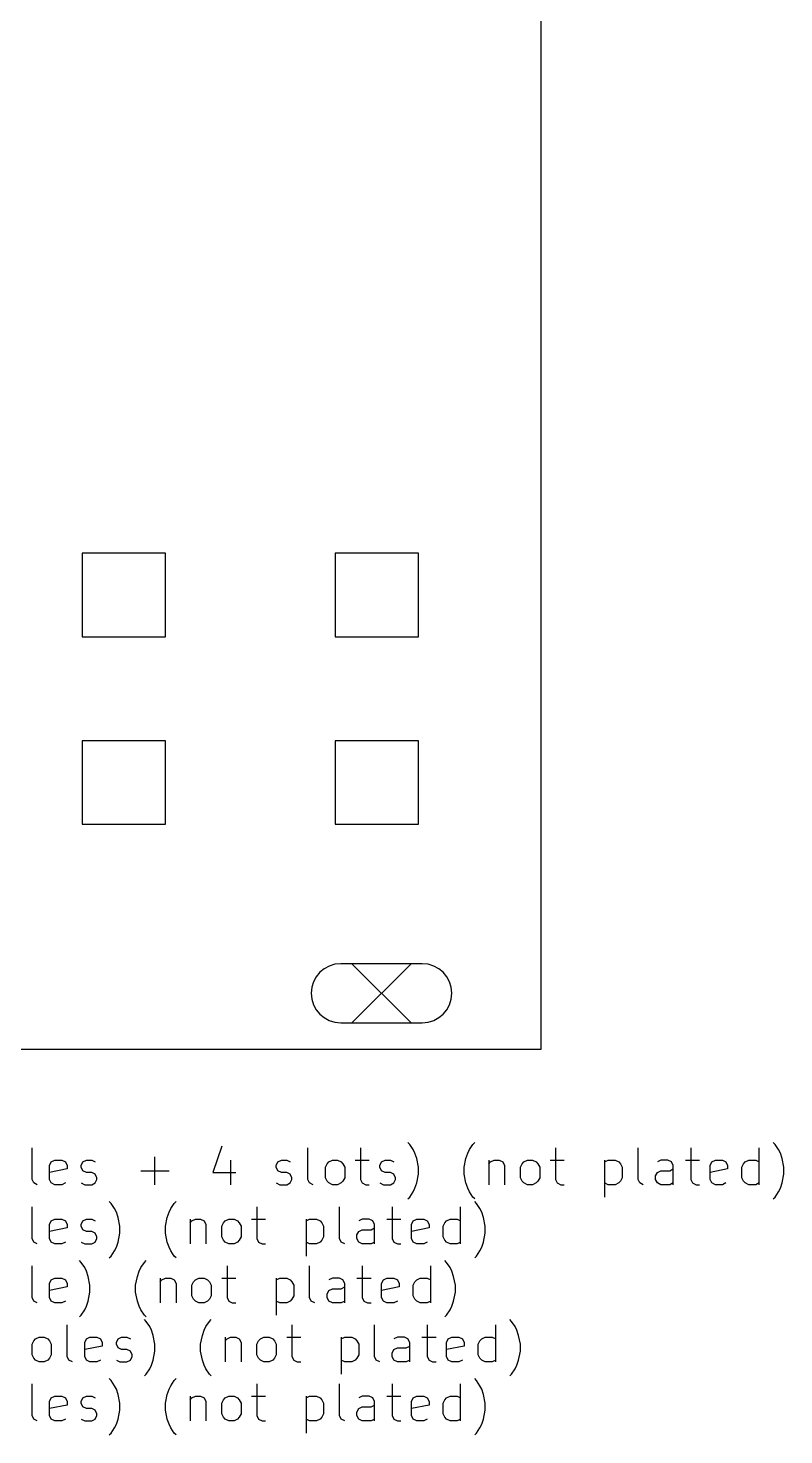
# Model space of a CAD drawing. Extents: x 1.32 to 4.72, y -6.88 to -1.
# Drawn here: x 3.106 to 4.719, y -6.883 to -3.88 of the extents above; entities that cross this region are included whole.
import ezdxf

# ---------------------------------------------------------------- set-up
doc = ezdxf.new("R2010")
doc.units = 0
doc.header["$MEASUREMENT"] = 0
doc.layers.add('BLACK', color=7, linetype='CONTINUOUS')

msp = doc.modelspace()

# ---------------------------------------------------------------- linework, layer by layer
at = {"layer": 'BLACK', "linetype": 'CONTINUOUS'}
for p, q in [((4.2, -1), (4.2, -6.06)), ((3.399, -5.0009), (3.2208, -5.0009)), ((3.2208, -5.0009), (3.2208, -5.1791)), ((3.399, -5.1791), (3.399, -5.0009)), ((3.939, -5.0009), (3.7608, -5.0009)), ((3.7608, -5.0009), (3.7608, -5.1791)), ((3.939, -5.1791), (3.939, -5.0009)), ((3.2208, -5.1791), (3.399, -5.1791)), ((3.7608, -5.1791), (3.939, -5.1791)), ((3.399, -5.4009), (3.2208, -5.4009)), ((3.2208, -5.4009), (3.2208, -5.5791)), ((3.399, -5.5791), (3.399, -5.4009)), ((3.939, -5.4009), (3.7608, -5.4009)), ((3.7608, -5.4009), (3.7608, -5.5791)), ((3.939, -5.5791), (3.939, -5.4009)), ((3.2208, -5.5791), (3.399, -5.5791)), ((3.7608, -5.5791), (3.939, -5.5791)), ((3.947, -5.877), (3.773, -5.877)), ((3.797, -5.877), (3.923, -6.003)), ((3.923, -5.877), (3.797, -6.003)), ((3.773, -6.003), (3.947, -6.003)), ((4.2, -6.06), (1.4, -6.06)), ((3.114, -6.3377), (3.114, -6.2702)), ((3.5189, -6.2665), (3.5002, -6.3227)), ((3.7027, -6.3377), (3.7027, -6.2702)), ((3.8151, -6.2702), (3.8151, -6.3377)), ((3.9201, -6.2627), (3.9164, -6.259)), ((3.9276, -6.274), (3.9201, -6.2627)), ((3.9314, -6.2815), (3.9276, -6.274)), ((4.0439, -6.2815), (4.0476, -6.274)), ((4.0476, -6.274), (4.0551, -6.2627)), ((4.0551, -6.2627), (4.0589, -6.259)), ((4.2313, -6.2702), (4.2313, -6.3377)), ((4.4076, -6.3377), (4.4076, -6.2702)), ((4.5201, -6.2702), (4.5201, -6.3377)), ((4.6663, -6.349), (4.6663, -6.2702)), ((4.7, -6.2627), (4.6963, -6.259)), ((4.7075, -6.274), (4.7, -6.2627)), ((4.7113, -6.2815), (4.7075, -6.274)), ((3.1515, -6.3077), (3.1552, -6.3002)), ((3.1552, -6.3002), (3.1627, -6.2965)), ((3.1627, -6.2965), (3.1777, -6.2965)), ((3.1777, -6.2965), (3.1852, -6.3002)), ((3.1852, -6.3002), (3.189, -6.3077)), ((3.219, -6.3077), (3.2227, -6.3002)), ((3.2227, -6.3002), (3.2302, -6.2965)), ((3.2302, -6.2965), (3.2415, -6.2965)), ((3.2415, -6.2965), (3.249, -6.3002)), ((3.3764, -6.349), (3.3764, -6.289)), ((3.5377, -6.2965), (3.5377, -6.349)), ((3.6352, -6.3077), (3.6389, -6.3002)), ((3.6389, -6.3002), (3.6464, -6.2965)), ((3.6464, -6.2965), (3.6577, -6.2965)), ((3.6577, -6.2965), (3.6652, -6.3002)), ((3.7402, -6.3115), (3.7439, -6.304)), ((3.7439, -6.304), (3.7477, -6.3002)), ((3.7477, -6.3002), (3.7552, -6.2965)), ((3.7552, -6.2965), (3.7664, -6.2965)), ((3.7664, -6.2965), (3.7739, -6.3002)), ((3.7739, -6.3002), (3.7776, -6.304)), ((3.7776, -6.304), (3.7814, -6.3115)), ((3.8039, -6.2965), (3.8339, -6.2965)), ((3.8564, -6.3077), (3.8601, -6.3002)), ((3.8601, -6.3002), (3.8676, -6.2965)), ((3.8676, -6.2965), (3.8789, -6.2965)), ((3.8789, -6.2965), (3.8864, -6.3002)), ((3.9351, -6.2927), (3.9314, -6.2815)), ((3.9389, -6.3115), (3.9351, -6.2927)), ((4.0364, -6.3115), (4.0401, -6.2927)), ((4.0401, -6.2927), (4.0439, -6.2815)), ((4.0889, -6.2965), (4.0889, -6.349)), ((4.0889, -6.304), (4.0926, -6.3002)), ((4.0926, -6.3002), (4.1001, -6.2965)), ((4.1001, -6.2965), (4.1114, -6.2965)), ((4.1114, -6.2965), (4.1189, -6.3002)), ((4.1189, -6.3002), (4.1226, -6.3077)), ((4.1564, -6.3115), (4.1601, -6.304)), ((4.1601, -6.304), (4.1639, -6.3002)), ((4.1639, -6.3002), (4.1714, -6.2965)), ((4.1714, -6.2965), (4.1826, -6.2965)), ((4.1826, -6.2965), (4.1901, -6.3002)), ((4.1901, -6.3002), (4.1938, -6.304)), ((4.1938, -6.304), (4.1976, -6.3115)), ((4.2201, -6.2965), (4.2501, -6.2965)), ((4.3363, -6.2965), (4.3363, -6.3752)), ((4.3363, -6.3002), (4.3438, -6.2965)), ((4.3438, -6.2965), (4.3588, -6.2965)), ((4.3588, -6.2965), (4.3663, -6.3002)), ((4.3663, -6.3002), (4.3701, -6.304)), ((4.3701, -6.304), (4.3738, -6.3115)), ((4.4563, -6.2965), (4.4488, -6.3002)), ((4.4713, -6.2965), (4.4563, -6.2965)), ((4.4788, -6.3002), (4.4713, -6.2965)), ((4.4826, -6.3077), (4.4788, -6.3002)), ((4.5088, -6.2965), (4.5388, -6.2965)), ((4.5613, -6.3077), (4.5651, -6.3002)), ((4.5651, -6.3002), (4.5726, -6.2965)), ((4.5726, -6.2965), (4.5875, -6.2965)), ((4.5875, -6.2965), (4.595, -6.3002)), ((4.595, -6.3002), (4.5988, -6.3077)), ((4.6288, -6.3115), (4.6325, -6.304)), ((4.6325, -6.304), (4.6363, -6.3002)), ((4.6363, -6.3002), (4.6438, -6.2965)), ((4.6438, -6.2965), (4.6588, -6.2965)), ((4.6588, -6.2965), (4.6663, -6.3002)), ((4.715, -6.2927), (4.7113, -6.2815)), ((4.7188, -6.3115), (4.715, -6.2927)), ((3.1515, -6.3377), (3.1515, -6.3077)), ((3.189, -6.3152), (3.1515, -6.3227)), ((3.189, -6.3077), (3.189, -6.3152)), ((3.219, -6.3115), (3.219, -6.3077)), ((3.2227, -6.319), (3.219, -6.3115)), ((3.2302, -6.3227), (3.2227, -6.319)), ((3.2415, -6.3227), (3.2302, -6.3227)), ((3.249, -6.3265), (3.2415, -6.3227)), ((3.2527, -6.334), (3.249, -6.3265)), ((3.2527, -6.3377), (3.2527, -6.334)), ((3.3465, -6.319), (3.4064, -6.319)), ((3.5002, -6.3227), (3.5489, -6.3227)), ((3.6352, -6.3115), (3.6352, -6.3077)), ((3.6389, -6.319), (3.6352, -6.3115)), ((3.6464, -6.3227), (3.6389, -6.319)), ((3.6577, -6.3227), (3.6464, -6.3227)), ((3.6652, -6.3265), (3.6577, -6.3227)), ((3.6689, -6.334), (3.6652, -6.3265)), ((3.6689, -6.3377), (3.6689, -6.334)), ((3.7402, -6.334), (3.7402, -6.3115)), ((3.7439, -6.3415), (3.7402, -6.334)), ((3.7814, -6.334), (3.7776, -6.3415)), ((3.7814, -6.3115), (3.7814, -6.334)), ((3.8564, -6.3115), (3.8564, -6.3077)), ((3.8601, -6.319), (3.8564, -6.3115)), ((3.8676, -6.3227), (3.8601, -6.319)), ((3.8789, -6.3227), (3.8676, -6.3227)), ((3.8864, -6.3265), (3.8789, -6.3227)), ((3.8901, -6.334), (3.8864, -6.3265)), ((3.8901, -6.3377), (3.8901, -6.334)), ((3.9351, -6.3452), (3.9389, -6.3265)), ((3.9389, -6.3265), (3.9389, -6.3115)), ((4.0364, -6.3265), (4.0364, -6.3115)), ((4.0401, -6.3452), (4.0364, -6.3265)), ((4.1226, -6.3077), (4.1226, -6.349)), ((4.1564, -6.334), (4.1564, -6.3115)), ((4.1601, -6.3415), (4.1564, -6.334)), ((4.1976, -6.334), (4.1938, -6.3415)), ((4.1976, -6.3115), (4.1976, -6.334)), ((4.3738, -6.334), (4.3701, -6.3415)), ((4.3738, -6.3115), (4.3738, -6.334)), ((4.4451, -6.3302), (4.4488, -6.3227)), ((4.4451, -6.3377), (4.4451, -6.3302)), ((4.4488, -6.3227), (4.4563, -6.319)), ((4.4563, -6.319), (4.4751, -6.319)), ((4.4751, -6.319), (4.4826, -6.3152)), ((4.4826, -6.349), (4.4826, -6.3077)), ((4.5613, -6.3377), (4.5613, -6.3077)), ((4.5988, -6.3152), (4.5613, -6.3227)), ((4.5988, -6.3077), (4.5988, -6.3152)), ((4.6288, -6.334), (4.6288, -6.3115)), ((4.6325, -6.3415), (4.6288, -6.334)), ((4.715, -6.3452), (4.7188, -6.3265)), ((4.7188, -6.3265), (4.7188, -6.3115)), ((3.1177, -6.3452), (3.114, -6.3377)), ((3.1252, -6.349), (3.1177, -6.3452)), ((3.1552, -6.3452), (3.1515, -6.3377)), ((3.1627, -6.349), (3.1552, -6.3452)), ((3.1777, -6.349), (3.1627, -6.349)), ((3.1852, -6.3452), (3.1777, -6.349)), ((3.219, -6.3452), (3.2265, -6.349)), ((3.2265, -6.349), (3.2415, -6.349)), ((3.2415, -6.349), (3.249, -6.3452)), ((3.249, -6.3452), (3.2527, -6.3377)), ((3.6352, -6.3452), (3.6427, -6.349)), ((3.6427, -6.349), (3.6577, -6.349)), ((3.6577, -6.349), (3.6652, -6.3452)), ((3.6652, -6.3452), (3.6689, -6.3377)), ((3.7064, -6.3452), (3.7027, -6.3377)), ((3.7139, -6.349), (3.7064, -6.3452)), ((3.7477, -6.3452), (3.7439, -6.3415)), ((3.7552, -6.349), (3.7477, -6.3452)), ((3.7664, -6.349), (3.7552, -6.349)), ((3.7739, -6.3452), (3.7664, -6.349)), ((3.7776, -6.3415), (3.7739, -6.3452)), ((3.8151, -6.3377), (3.8189, -6.3452)), ((3.8189, -6.3452), (3.8264, -6.349)), ((3.8264, -6.349), (3.8339, -6.349)), ((3.8564, -6.3452), (3.8639, -6.349)), ((3.8639, -6.349), (3.8789, -6.349)), ((3.8789, -6.349), (3.8864, -6.3452)), ((3.8864, -6.3452), (3.8901, -6.3377)), ((3.9201, -6.3752), (3.9276, -6.364)), ((3.9276, -6.364), (3.9314, -6.3565)), ((3.9314, -6.3565), (3.9351, -6.3452)), ((4.0439, -6.3565), (4.0401, -6.3452)), ((4.0476, -6.364), (4.0439, -6.3565)), ((4.0551, -6.3752), (4.0476, -6.364)), ((4.1639, -6.3452), (4.1601, -6.3415)), ((4.1714, -6.349), (4.1639, -6.3452)), ((4.1826, -6.349), (4.1714, -6.349)), ((4.1901, -6.3452), (4.1826, -6.349)), ((4.1938, -6.3415), (4.1901, -6.3452)), ((4.2313, -6.3377), (4.2351, -6.3452)), ((4.2351, -6.3452), (4.2426, -6.349)), ((4.2426, -6.349), (4.2501, -6.349)), ((4.3438, -6.349), (4.3363, -6.3452)), ((4.3588, -6.349), (4.3438, -6.349)), ((4.3663, -6.3452), (4.3588, -6.349)), ((4.3701, -6.3415), (4.3663, -6.3452)), ((4.4113, -6.3452), (4.4076, -6.3377)), ((4.4188, -6.349), (4.4113, -6.3452)), ((4.4488, -6.3452), (4.4451, -6.3377)), ((4.4563, -6.349), (4.4488, -6.3452)), ((4.4751, -6.349), (4.4563, -6.349)), ((4.4826, -6.3452), (4.4751, -6.349)), ((4.5201, -6.3377), (4.5238, -6.3452)), ((4.5238, -6.3452), (4.5313, -6.349)), ((4.5313, -6.349), (4.5388, -6.349)), ((4.5651, -6.3452), (4.5613, -6.3377)), ((4.5726, -6.349), (4.5651, -6.3452)), ((4.5875, -6.349), (4.5726, -6.349)), ((4.595, -6.3452), (4.5875, -6.349)), ((4.6363, -6.3452), (4.6325, -6.3415)), ((4.6438, -6.349), (4.6363, -6.3452)), ((4.6588, -6.349), (4.6438, -6.349)), ((4.6663, -6.3452), (4.6588, -6.349)), ((4.7, -6.3752), (4.7075, -6.364)), ((4.7075, -6.364), (4.7113, -6.3565)), ((4.7113, -6.3565), (4.715, -6.3452)), ((3.114, -6.4637), (3.114, -6.3962)), ((3.2827, -6.3887), (3.279, -6.385)), ((3.2902, -6.4), (3.2827, -6.3887)), ((3.4102, -6.4), (3.4177, -6.3887)), ((3.4177, -6.3887), (3.4214, -6.385)), ((3.5939, -6.3962), (3.5939, -6.4637)), ((3.7702, -6.4637), (3.7702, -6.3962)), ((3.8826, -6.3962), (3.8826, -6.4637)), ((3.9164, -6.379), (3.9201, -6.3752)), ((4.0289, -6.475), (4.0289, -6.3962)), ((4.0589, -6.379), (4.0551, -6.3752)), ((4.0626, -6.3887), (4.0589, -6.385)), ((4.0701, -6.4), (4.0626, -6.3887)), ((4.6963, -6.379), (4.7, -6.3752)), ((3.1515, -6.4337), (3.1552, -6.4262)), ((3.1552, -6.4262), (3.1627, -6.4225)), ((3.1627, -6.4225), (3.1777, -6.4225)), ((3.1777, -6.4225), (3.1852, -6.4262)), ((3.1852, -6.4262), (3.189, -6.4337)), ((3.219, -6.4337), (3.2227, -6.4262)), ((3.2227, -6.4262), (3.2302, -6.4225)), ((3.2302, -6.4225), (3.2415, -6.4225)), ((3.2415, -6.4225), (3.249, -6.4262)), ((3.294, -6.4075), (3.2902, -6.4)), ((3.2977, -6.4187), (3.294, -6.4075)), ((3.3015, -6.4375), (3.2977, -6.4187)), ((3.3989, -6.4375), (3.4027, -6.4187)), ((3.4027, -6.4187), (3.4064, -6.4075)), ((3.4064, -6.4075), (3.4102, -6.4)), ((3.4514, -6.4225), (3.4514, -6.475)), ((3.4514, -6.43), (3.4552, -6.4262)), ((3.4552, -6.4262), (3.4627, -6.4225)), ((3.4627, -6.4225), (3.4739, -6.4225)), ((3.4739, -6.4225), (3.4814, -6.4262)), ((3.4814, -6.4262), (3.4852, -6.4337)), ((3.5227, -6.43), (3.5264, -6.4262)), ((3.5264, -6.4262), (3.5339, -6.4225)), ((3.5339, -6.4225), (3.5452, -6.4225)), ((3.5452, -6.4225), (3.5527, -6.4262)), ((3.5527, -6.4262), (3.5564, -6.43)), ((3.5827, -6.4225), (3.6127, -6.4225)), ((3.6989, -6.4225), (3.6989, -6.5012)), ((3.6989, -6.4262), (3.7064, -6.4225)), ((3.7064, -6.4225), (3.7214, -6.4225)), ((3.7214, -6.4225), (3.7289, -6.4262)), ((3.7289, -6.4262), (3.7327, -6.43)), ((3.8189, -6.4225), (3.8114, -6.4262)), ((3.8339, -6.4225), (3.8189, -6.4225)), ((3.8414, -6.4262), (3.8339, -6.4225)), ((3.8451, -6.4337), (3.8414, -6.4262)), ((3.8714, -6.4225), (3.9014, -6.4225)), ((3.9239, -6.4337), (3.9276, -6.4262)), ((3.9276, -6.4262), (3.9351, -6.4225)), ((3.9351, -6.4225), (3.9501, -6.4225)), ((3.9501, -6.4225), (3.9576, -6.4262)), ((3.9576, -6.4262), (3.9614, -6.4337)), ((3.9951, -6.43), (3.9989, -6.4262)), ((3.9989, -6.4262), (4.0064, -6.4225)), ((4.0064, -6.4225), (4.0214, -6.4225)), ((4.0214, -6.4225), (4.0289, -6.4262)), ((4.0739, -6.4075), (4.0701, -6.4)), ((4.0776, -6.4187), (4.0739, -6.4075)), ((4.0814, -6.4375), (4.0776, -6.4187)), ((3.1515, -6.4637), (3.1515, -6.4337)), ((3.189, -6.4412), (3.1515, -6.4487)), ((3.189, -6.4337), (3.189, -6.4412)), ((3.219, -6.4375), (3.219, -6.4337)), ((3.2227, -6.445), (3.219, -6.4375)), ((3.2302, -6.4487), (3.2227, -6.445)), ((3.2415, -6.4487), (3.2302, -6.4487)), ((3.249, -6.4525), (3.2415, -6.4487)), ((3.2527, -6.46), (3.249, -6.4525)), ((3.2977, -6.4712), (3.3015, -6.4525)), ((3.3015, -6.4525), (3.3015, -6.4375)), ((3.3989, -6.4525), (3.3989, -6.4375)), ((3.4027, -6.4712), (3.3989, -6.4525)), ((3.4852, -6.4337), (3.4852, -6.475)), ((3.5189, -6.4375), (3.5227, -6.43)), ((3.5189, -6.46), (3.5189, -6.4375)), ((3.5564, -6.43), (3.5602, -6.4375)), ((3.5602, -6.4375), (3.5602, -6.46)), ((3.7327, -6.43), (3.7364, -6.4375)), ((3.7364, -6.4375), (3.7364, -6.46)), ((3.8076, -6.4562), (3.8114, -6.4487)), ((3.8076, -6.4637), (3.8076, -6.4562)), ((3.8114, -6.4487), (3.8189, -6.445)), ((3.8189, -6.445), (3.8376, -6.445)), ((3.8376, -6.445), (3.8451, -6.4412)), ((3.8451, -6.475), (3.8451, -6.4337)), ((3.9239, -6.4637), (3.9239, -6.4337)), ((3.9614, -6.4412), (3.9239, -6.4487)), ((3.9614, -6.4337), (3.9614, -6.4412)), ((3.9914, -6.4375), (3.9951, -6.43)), ((3.9914, -6.46), (3.9914, -6.4375)), ((4.0776, -6.4712), (4.0814, -6.4525)), ((4.0814, -6.4525), (4.0814, -6.4375)), ((3.1177, -6.4712), (3.114, -6.4637)), ((3.1252, -6.475), (3.1177, -6.4712)), ((3.1552, -6.4712), (3.1515, -6.4637)), ((3.1627, -6.475), (3.1552, -6.4712)), ((3.1777, -6.475), (3.1627, -6.475)), ((3.1852, -6.4712), (3.1777, -6.475)), ((3.219, -6.4712), (3.2265, -6.475)), ((3.2265, -6.475), (3.2415, -6.475)), ((3.2415, -6.475), (3.249, -6.4712)), ((3.249, -6.4712), (3.2527, -6.4637)), ((3.2527, -6.4637), (3.2527, -6.46)), ((3.2902, -6.49), (3.294, -6.4825)), ((3.294, -6.4825), (3.2977, -6.4712)), ((3.4064, -6.4825), (3.4027, -6.4712)), ((3.4102, -6.49), (3.4064, -6.4825)), ((3.5227, -6.4675), (3.5189, -6.46)), ((3.5264, -6.4712), (3.5227, -6.4675)), ((3.5339, -6.475), (3.5264, -6.4712)), ((3.5452, -6.475), (3.5339, -6.475)), ((3.5527, -6.4712), (3.5452, -6.475)), ((3.5564, -6.4675), (3.5527, -6.4712)), ((3.5602, -6.46), (3.5564, -6.4675)), ((3.5939, -6.4637), (3.5977, -6.4712)), ((3.5977, -6.4712), (3.6052, -6.475)), ((3.6052, -6.475), (3.6127, -6.475)), ((3.7064, -6.475), (3.6989, -6.4712)), ((3.7214, -6.475), (3.7064, -6.475)), ((3.7289, -6.4712), (3.7214, -6.475)), ((3.7327, -6.4675), (3.7289, -6.4712)), ((3.7364, -6.46), (3.7327, -6.4675)), ((3.7739, -6.4712), (3.7702, -6.4637)), ((3.7814, -6.475), (3.7739, -6.4712)), ((3.8114, -6.4712), (3.8076, -6.4637)), ((3.8189, -6.475), (3.8114, -6.4712)), ((3.8376, -6.475), (3.8189, -6.475)), ((3.8451, -6.4712), (3.8376, -6.475)), ((3.8826, -6.4637), (3.8864, -6.4712)), ((3.8864, -6.4712), (3.8939, -6.475)), ((3.8939, -6.475), (3.9014, -6.475)), ((3.9276, -6.4712), (3.9239, -6.4637)), ((3.9351, -6.475), (3.9276, -6.4712)), ((3.9501, -6.475), (3.9351, -6.475)), ((3.9576, -6.4712), (3.9501, -6.475)), ((3.9951, -6.4675), (3.9914, -6.46)), ((3.9989, -6.4712), (3.9951, -6.4675)), ((4.0064, -6.475), (3.9989, -6.4712)), ((4.0214, -6.475), (4.0064, -6.475)), ((4.0289, -6.4712), (4.0214, -6.475)), ((4.0701, -6.49), (4.0739, -6.4825)), ((4.0739, -6.4825), (4.0776, -6.4712)), ((3.219, -6.5147), (3.2152, -6.5109)), ((3.2265, -6.5259), (3.219, -6.5147)), ((3.279, -6.505), (3.2827, -6.5012)), ((3.2827, -6.5012), (3.2902, -6.49)), ((3.3465, -6.5259), (3.354, -6.5147)), ((3.354, -6.5147), (3.3577, -6.5109)), ((3.4177, -6.5012), (3.4102, -6.49)), ((3.4214, -6.505), (3.4177, -6.5012)), ((3.9989, -6.5147), (3.9951, -6.5109)), ((4.0064, -6.5259), (3.9989, -6.5147)), ((4.0589, -6.505), (4.0626, -6.5012)), ((4.0626, -6.5012), (4.0701, -6.49)), ((3.114, -6.5897), (3.114, -6.5222)), ((3.2302, -6.5334), (3.2265, -6.5259)), ((3.234, -6.5447), (3.2302, -6.5334)), ((3.2377, -6.5634), (3.234, -6.5447)), ((3.3352, -6.5634), (3.339, -6.5447)), ((3.339, -6.5447), (3.3427, -6.5334)), ((3.3427, -6.5334), (3.3465, -6.5259)), ((3.5302, -6.5222), (3.5302, -6.5897)), ((3.7064, -6.5897), (3.7064, -6.5222)), ((3.8189, -6.5222), (3.8189, -6.5897)), ((3.9651, -6.6009), (3.9651, -6.5222)), ((4.0101, -6.5334), (4.0064, -6.5259)), ((4.0139, -6.5447), (4.0101, -6.5334)), ((4.0176, -6.5634), (4.0139, -6.5447)), ((3.1515, -6.5597), (3.1552, -6.5522)), ((3.1515, -6.5897), (3.1515, -6.5597)), ((3.189, -6.5672), (3.1515, -6.5747)), ((3.1552, -6.5522), (3.1627, -6.5484)), ((3.1627, -6.5484), (3.1777, -6.5484)), ((3.1777, -6.5484), (3.1852, -6.5522)), ((3.1852, -6.5522), (3.189, -6.5597)), ((3.189, -6.5597), (3.189, -6.5672)), ((3.2377, -6.5784), (3.2377, -6.5634)), ((3.3352, -6.5784), (3.3352, -6.5634)), ((3.3877, -6.5484), (3.3877, -6.6009)), ((3.3877, -6.5559), (3.3914, -6.5522)), ((3.3914, -6.5522), (3.3989, -6.5484)), ((3.3989, -6.5484), (3.4102, -6.5484)), ((3.4102, -6.5484), (3.4177, -6.5522)), ((3.4177, -6.5522), (3.4214, -6.5597)), ((3.4214, -6.5597), (3.4214, -6.6009)), ((3.4552, -6.5634), (3.4589, -6.5559)), ((3.4552, -6.5859), (3.4552, -6.5634)), ((3.4589, -6.5559), (3.4627, -6.5522)), ((3.4627, -6.5522), (3.4702, -6.5484)), ((3.4702, -6.5484), (3.4814, -6.5484)), ((3.4814, -6.5484), (3.4889, -6.5522)), ((3.4889, -6.5522), (3.4927, -6.5559)), ((3.4927, -6.5559), (3.4964, -6.5634)), ((3.4964, -6.5634), (3.4964, -6.5859)), ((3.5189, -6.5484), (3.5489, -6.5484)), ((3.6352, -6.5484), (3.6352, -6.6272)), ((3.6352, -6.5522), (3.6427, -6.5484)), ((3.6427, -6.5484), (3.6577, -6.5484)), ((3.6577, -6.5484), (3.6652, -6.5522)), ((3.6652, -6.5522), (3.6689, -6.5559)), ((3.6689, -6.5559), (3.6727, -6.5634)), ((3.6727, -6.5634), (3.6727, -6.5859)), ((3.7439, -6.5822), (3.7477, -6.5747)), ((3.7552, -6.5484), (3.7477, -6.5522)), ((3.7477, -6.5747), (3.7552, -6.5709)), ((3.7702, -6.5484), (3.7552, -6.5484)), ((3.7552, -6.5709), (3.7739, -6.5709)), ((3.7776, -6.5522), (3.7702, -6.5484)), ((3.7739, -6.5709), (3.7814, -6.5672)), ((3.7814, -6.5597), (3.7776, -6.5522)), ((3.7814, -6.6009), (3.7814, -6.5597)), ((3.8076, -6.5484), (3.8376, -6.5484)), ((3.8601, -6.5597), (3.8639, -6.5522)), ((3.8601, -6.5897), (3.8601, -6.5597)), ((3.8976, -6.5672), (3.8601, -6.5747)), ((3.8639, -6.5522), (3.8714, -6.5484)), ((3.8714, -6.5484), (3.8864, -6.5484)), ((3.8864, -6.5484), (3.8939, -6.5522)), ((3.8939, -6.5522), (3.8976, -6.5597)), ((3.8976, -6.5597), (3.8976, -6.5672)), ((3.9276, -6.5634), (3.9314, -6.5559)), ((3.9276, -6.5859), (3.9276, -6.5634)), ((3.9314, -6.5559), (3.9351, -6.5522)), ((3.9351, -6.5522), (3.9426, -6.5484)), ((3.9426, -6.5484), (3.9576, -6.5484)), ((3.9576, -6.5484), (3.9651, -6.5522)), ((4.0176, -6.5784), (4.0176, -6.5634)), ((3.1177, -6.5972), (3.114, -6.5897)), ((3.1252, -6.6009), (3.1177, -6.5972)), ((3.1552, -6.5972), (3.1515, -6.5897)), ((3.1627, -6.6009), (3.1552, -6.5972)), ((3.1777, -6.6009), (3.1627, -6.6009)), ((3.1852, -6.5972), (3.1777, -6.6009)), ((3.2302, -6.6084), (3.234, -6.5972)), ((3.234, -6.5972), (3.2377, -6.5784)), ((3.339, -6.5972), (3.3352, -6.5784)), ((3.3427, -6.6084), (3.339, -6.5972)), ((3.4589, -6.5934), (3.4552, -6.5859)), ((3.4627, -6.5972), (3.4589, -6.5934)), ((3.4702, -6.6009), (3.4627, -6.5972)), ((3.4814, -6.6009), (3.4702, -6.6009)), ((3.4889, -6.5972), (3.4814, -6.6009)), ((3.4927, -6.5934), (3.4889, -6.5972)), ((3.4964, -6.5859), (3.4927, -6.5934)), ((3.5302, -6.5897), (3.5339, -6.5972)), ((3.5339, -6.5972), (3.5414, -6.6009)), ((3.5414, -6.6009), (3.5489, -6.6009)), ((3.6427, -6.6009), (3.6352, -6.5972)), ((3.6577, -6.6009), (3.6427, -6.6009)), ((3.6652, -6.5972), (3.6577, -6.6009)), ((3.6689, -6.5934), (3.6652, -6.5972)), ((3.6727, -6.5859), (3.6689, -6.5934)), ((3.7102, -6.5972), (3.7064, -6.5897)), ((3.7177, -6.6009), (3.7102, -6.5972)), ((3.7439, -6.5897), (3.7439, -6.5822)), ((3.7477, -6.5972), (3.7439, -6.5897)), ((3.7552, -6.6009), (3.7477, -6.5972)), ((3.7739, -6.6009), (3.7552, -6.6009)), ((3.7814, -6.5972), (3.7739, -6.6009)), ((3.8189, -6.5897), (3.8226, -6.5972)), ((3.8226, -6.5972), (3.8301, -6.6009)), ((3.8301, -6.6009), (3.8376, -6.6009)), ((3.8639, -6.5972), (3.8601, -6.5897)), ((3.8714, -6.6009), (3.8639, -6.5972)), ((3.8864, -6.6009), (3.8714, -6.6009)), ((3.8939, -6.5972), (3.8864, -6.6009)), ((3.9314, -6.5934), (3.9276, -6.5859)), ((3.9351, -6.5972), (3.9314, -6.5934)), ((3.9426, -6.6009), (3.9351, -6.5972)), ((3.9576, -6.6009), (3.9426, -6.6009)), ((3.9651, -6.5972), (3.9576, -6.6009)), ((4.0101, -6.6084), (4.0139, -6.5972)), ((4.0139, -6.5972), (4.0176, -6.5784)), ((3.2152, -6.6309), (3.219, -6.6272)), ((3.219, -6.6272), (3.2265, -6.6159)), ((3.2265, -6.6159), (3.2302, -6.6084)), ((3.3465, -6.6159), (3.3427, -6.6084)), ((3.354, -6.6272), (3.3465, -6.6159)), ((3.3577, -6.6309), (3.354, -6.6272)), ((3.3577, -6.6407), (3.354, -6.6369)), ((3.4927, -6.6407), (3.4964, -6.6369)), ((3.9951, -6.6309), (3.9989, -6.6272)), ((3.9989, -6.6272), (4.0064, -6.6159)), ((4.0064, -6.6159), (4.0101, -6.6084)), ((4.1376, -6.6407), (4.1339, -6.6369)), ((3.189, -6.7157), (3.189, -6.6482)), ((3.3652, -6.6519), (3.3577, -6.6407)), ((3.369, -6.6594), (3.3652, -6.6519)), ((3.3727, -6.6707), (3.369, -6.6594)), ((3.4777, -6.6707), (3.4814, -6.6594)), ((3.4814, -6.6594), (3.4852, -6.6519)), ((3.4852, -6.6519), (3.4927, -6.6407)), ((3.6689, -6.6482), (3.6689, -6.7157)), ((3.8451, -6.7157), (3.8451, -6.6482)), ((3.9576, -6.6482), (3.9576, -6.7157)), ((4.1039, -6.7269), (4.1039, -6.6482)), ((4.1451, -6.6519), (4.1376, -6.6407)), ((4.1489, -6.6594), (4.1451, -6.6519)), ((4.1526, -6.6707), (4.1489, -6.6594)), ((3.114, -6.6894), (3.1177, -6.6819)), ((3.114, -6.7119), (3.114, -6.6894)), ((3.1177, -6.6819), (3.1215, -6.6782)), ((3.1215, -6.6782), (3.129, -6.6744)), ((3.129, -6.6744), (3.1402, -6.6744)), ((3.1402, -6.6744), (3.1477, -6.6782)), ((3.1477, -6.6782), (3.1515, -6.6819)), ((3.1515, -6.6819), (3.1552, -6.6894)), ((3.1552, -6.6894), (3.1552, -6.7119)), ((3.2265, -6.6857), (3.2302, -6.6782)), ((3.2265, -6.7157), (3.2265, -6.6857)), ((3.264, -6.6932), (3.2265, -6.7007)), ((3.2302, -6.6782), (3.2377, -6.6744)), ((3.2377, -6.6744), (3.2527, -6.6744)), ((3.2527, -6.6744), (3.2602, -6.6782)), ((3.2602, -6.6782), (3.264, -6.6857)), ((3.264, -6.6857), (3.264, -6.6932)), ((3.294, -6.6857), (3.2977, -6.6782)), ((3.294, -6.6894), (3.294, -6.6857)), ((3.2977, -6.6969), (3.294, -6.6894)), ((3.2977, -6.6782), (3.3052, -6.6744)), ((3.3052, -6.7007), (3.2977, -6.6969)), ((3.3052, -6.6744), (3.3165, -6.6744)), ((3.3165, -6.6744), (3.324, -6.6782)), ((3.3764, -6.6894), (3.3727, -6.6707)), ((3.3764, -6.7044), (3.3764, -6.6894)), ((3.4739, -6.6894), (3.4777, -6.6707)), ((3.4739, -6.7044), (3.4739, -6.6894)), ((3.5264, -6.6744), (3.5264, -6.7269)), ((3.5264, -6.6819), (3.5302, -6.6782)), ((3.5302, -6.6782), (3.5377, -6.6744)), ((3.5377, -6.6744), (3.5489, -6.6744)), ((3.5489, -6.6744), (3.5564, -6.6782)), ((3.5564, -6.6782), (3.5602, -6.6857)), ((3.5602, -6.6857), (3.5602, -6.7269)), ((3.5939, -6.6894), (3.5977, -6.6819)), ((3.5939, -6.7119), (3.5939, -6.6894)), ((3.5977, -6.6819), (3.6014, -6.6782)), ((3.6014, -6.6782), (3.6089, -6.6744)), ((3.6089, -6.6744), (3.6202, -6.6744)), ((3.6202, -6.6744), (3.6277, -6.6782)), ((3.6277, -6.6782), (3.6314, -6.6819)), ((3.6314, -6.6819), (3.6352, -6.6894)), ((3.6352, -6.6894), (3.6352, -6.7119)), ((3.6577, -6.6744), (3.6877, -6.6744)), ((3.7739, -6.6744), (3.7739, -6.7532)), ((3.7739, -6.6782), (3.7814, -6.6744)), ((3.7814, -6.6744), (3.7964, -6.6744)), ((3.7964, -6.6744), (3.8039, -6.6782)), ((3.8039, -6.6782), (3.8076, -6.6819)), ((3.8076, -6.6819), (3.8114, -6.6894)), ((3.8114, -6.6894), (3.8114, -6.7119)), ((3.8939, -6.6744), (3.8864, -6.6782)), ((3.8864, -6.7007), (3.8939, -6.6969)), ((3.9089, -6.6744), (3.8939, -6.6744)), ((3.8939, -6.6969), (3.9126, -6.6969)), ((3.9164, -6.6782), (3.9089, -6.6744)), ((3.9126, -6.6969), (3.9201, -6.6932)), ((3.9201, -6.6857), (3.9164, -6.6782)), ((3.9201, -6.7269), (3.9201, -6.6857)), ((3.9464, -6.6744), (3.9764, -6.6744)), ((3.9989, -6.6857), (4.0026, -6.6782)), ((3.9989, -6.7157), (3.9989, -6.6857)), ((4.0364, -6.6932), (3.9989, -6.7007)), ((4.0026, -6.6782), (4.0101, -6.6744)), ((4.0101, -6.6744), (4.0251, -6.6744)), ((4.0251, -6.6744), (4.0326, -6.6782)), ((4.0326, -6.6782), (4.0364, -6.6857)), ((4.0364, -6.6857), (4.0364, -6.6932)), ((4.0664, -6.6894), (4.0701, -6.6819)), ((4.0664, -6.7119), (4.0664, -6.6894)), ((4.0701, -6.6819), (4.0739, -6.6782)), ((4.0739, -6.6782), (4.0814, -6.6744)), ((4.0814, -6.6744), (4.0964, -6.6744)), ((4.0964, -6.6744), (4.1039, -6.6782)), ((4.1564, -6.6894), (4.1526, -6.6707)), ((4.1564, -6.7044), (4.1564, -6.6894)), ((3.1177, -6.7194), (3.114, -6.7119)), ((3.1215, -6.7232), (3.1177, -6.7194)), ((3.129, -6.7269), (3.1215, -6.7232)), ((3.1402, -6.7269), (3.129, -6.7269)), ((3.1477, -6.7232), (3.1402, -6.7269)), ((3.1515, -6.7194), (3.1477, -6.7232)), ((3.1552, -6.7119), (3.1515, -6.7194)), ((3.1927, -6.7232), (3.189, -6.7157)), ((3.2002, -6.7269), (3.1927, -6.7232)), ((3.2302, -6.7232), (3.2265, -6.7157)), ((3.2377, -6.7269), (3.2302, -6.7232)), ((3.2527, -6.7269), (3.2377, -6.7269)), ((3.2602, -6.7232), (3.2527, -6.7269)), ((3.294, -6.7232), (3.3015, -6.7269)), ((3.3015, -6.7269), (3.3165, -6.7269)), ((3.3165, -6.7007), (3.3052, -6.7007)), ((3.324, -6.7044), (3.3165, -6.7007)), ((3.3165, -6.7269), (3.324, -6.7232)), ((3.3277, -6.7119), (3.324, -6.7044)), ((3.324, -6.7232), (3.3277, -6.7157)), ((3.3277, -6.7157), (3.3277, -6.7119)), ((3.369, -6.7344), (3.3727, -6.7232)), ((3.3727, -6.7232), (3.3764, -6.7044)), ((3.4777, -6.7232), (3.4739, -6.7044)), ((3.4814, -6.7344), (3.4777, -6.7232)), ((3.5977, -6.7194), (3.5939, -6.7119)), ((3.6014, -6.7232), (3.5977, -6.7194)), ((3.6089, -6.7269), (3.6014, -6.7232)), ((3.6202, -6.7269), (3.6089, -6.7269)), ((3.6277, -6.7232), (3.6202, -6.7269)), ((3.6314, -6.7194), (3.6277, -6.7232)), ((3.6352, -6.7119), (3.6314, -6.7194)), ((3.6689, -6.7157), (3.6727, -6.7232)), ((3.6727, -6.7232), (3.6802, -6.7269)), ((3.6802, -6.7269), (3.6877, -6.7269)), ((3.7814, -6.7269), (3.7739, -6.7232)), ((3.7964, -6.7269), (3.7814, -6.7269)), ((3.8039, -6.7232), (3.7964, -6.7269)), ((3.8076, -6.7194), (3.8039, -6.7232)), ((3.8114, -6.7119), (3.8076, -6.7194)), ((3.8489, -6.7232), (3.8451, -6.7157)), ((3.8564, -6.7269), (3.8489, -6.7232)), ((3.8826, -6.7082), (3.8864, -6.7007)), ((3.8826, -6.7157), (3.8826, -6.7082)), ((3.8864, -6.7232), (3.8826, -6.7157)), ((3.8939, -6.7269), (3.8864, -6.7232)), ((3.9126, -6.7269), (3.8939, -6.7269)), ((3.9201, -6.7232), (3.9126, -6.7269)), ((3.9576, -6.7157), (3.9614, -6.7232)), ((3.9614, -6.7232), (3.9689, -6.7269)), ((3.9689, -6.7269), (3.9764, -6.7269)), ((4.0026, -6.7232), (3.9989, -6.7157)), ((4.0101, -6.7269), (4.0026, -6.7232)), ((4.0251, -6.7269), (4.0101, -6.7269)), ((4.0326, -6.7232), (4.0251, -6.7269)), ((4.0701, -6.7194), (4.0664, -6.7119)), ((4.0739, -6.7232), (4.0701, -6.7194)), ((4.0814, -6.7269), (4.0739, -6.7232)), ((4.0964, -6.7269), (4.0814, -6.7269)), ((4.1039, -6.7232), (4.0964, -6.7269)), ((4.1489, -6.7344), (4.1526, -6.7232)), ((4.1526, -6.7232), (4.1564, -6.7044)), ((3.354, -6.7569), (3.3577, -6.7532)), ((3.3577, -6.7532), (3.3652, -6.7419)), ((3.3652, -6.7419), (3.369, -6.7344)), ((3.4852, -6.7419), (3.4814, -6.7344)), ((3.4927, -6.7532), (3.4852, -6.7419)), ((3.4964, -6.7569), (3.4927, -6.7532)), ((4.1339, -6.7569), (4.1376, -6.7532)), ((4.1376, -6.7532), (4.1451, -6.7419)), ((4.1451, -6.7419), (4.1489, -6.7344)), ((3.114, -6.8417), (3.114, -6.7742)), ((3.2827, -6.7667), (3.279, -6.7629)), ((3.2902, -6.7779), (3.2827, -6.7667)), ((3.294, -6.7854), (3.2902, -6.7779)), ((3.2977, -6.7967), (3.294, -6.7854)), ((3.4027, -6.7967), (3.4064, -6.7854)), ((3.4064, -6.7854), (3.4102, -6.7779)), ((3.4102, -6.7779), (3.4177, -6.7667)), ((3.4177, -6.7667), (3.4214, -6.7629)), ((3.5939, -6.7742), (3.5939, -6.8417)), ((3.7702, -6.8417), (3.7702, -6.7742)), ((3.8826, -6.7742), (3.8826, -6.8417)), ((4.0289, -6.8529), (4.0289, -6.7742)), ((4.0626, -6.7667), (4.0589, -6.7629)), ((4.0701, -6.7779), (4.0626, -6.7667)), ((4.0739, -6.7854), (4.0701, -6.7779)), ((4.0776, -6.7967), (4.0739, -6.7854)), ((3.1515, -6.8117), (3.1552, -6.8042)), ((3.1515, -6.8417), (3.1515, -6.8117)), ((3.1552, -6.8042), (3.1627, -6.8004)), ((3.1627, -6.8004), (3.1777, -6.8004)), ((3.1777, -6.8004), (3.1852, -6.8042)), ((3.1852, -6.8042), (3.189, -6.8117)), ((3.189, -6.8117), (3.189, -6.8192)), ((3.219, -6.8117), (3.2227, -6.8042)), ((3.219, -6.8154), (3.219, -6.8117)), ((3.2227, -6.8229), (3.219, -6.8154)), ((3.2227, -6.8042), (3.2302, -6.8004)), ((3.2302, -6.8004), (3.2415, -6.8004)), ((3.2415, -6.8004), (3.249, -6.8042)), ((3.3015, -6.8154), (3.2977, -6.7967)), ((3.3015, -6.8304), (3.3015, -6.8154)), ((3.3989, -6.8154), (3.4027, -6.7967)), ((3.3989, -6.8304), (3.3989, -6.8154)), ((3.4514, -6.8004), (3.4514, -6.8529)), ((3.4514, -6.8079), (3.4552, -6.8042)), ((3.4552, -6.8042), (3.4627, -6.8004)), ((3.4627, -6.8004), (3.4739, -6.8004)), ((3.4739, -6.8004), (3.4814, -6.8042)), ((3.4814, -6.8042), (3.4852, -6.8117)), ((3.4852, -6.8117), (3.4852, -6.8529)), ((3.5189, -6.8154), (3.5227, -6.8079)), ((3.5189, -6.8379), (3.5189, -6.8154)), ((3.5227, -6.8079), (3.5264, -6.8042)), ((3.5264, -6.8042), (3.5339, -6.8004)), ((3.5339, -6.8004), (3.5452, -6.8004)), ((3.5452, -6.8004), (3.5527, -6.8042)), ((3.5527, -6.8042), (3.5564, -6.8079)), ((3.5564, -6.8079), (3.5602, -6.8154)), ((3.5602, -6.8154), (3.5602, -6.8379)), ((3.5827, -6.8004), (3.6127, -6.8004)), ((3.6989, -6.8004), (3.6989, -6.8792)), ((3.6989, -6.8042), (3.7064, -6.8004)), ((3.7064, -6.8004), (3.7214, -6.8004)), ((3.7214, -6.8004), (3.7289, -6.8042)), ((3.7289, -6.8042), (3.7327, -6.8079)), ((3.7327, -6.8079), (3.7364, -6.8154)), ((3.7364, -6.8154), (3.7364, -6.8379)), ((3.8189, -6.8004), (3.8114, -6.8042)), ((3.8339, -6.8004), (3.8189, -6.8004)), ((3.8414, -6.8042), (3.8339, -6.8004)), ((3.8451, -6.8117), (3.8414, -6.8042)), ((3.8451, -6.8529), (3.8451, -6.8117)), ((3.8714, -6.8004), (3.9014, -6.8004)), ((3.9239, -6.8117), (3.9276, -6.8042)), ((3.9239, -6.8417), (3.9239, -6.8117)), ((3.9276, -6.8042), (3.9351, -6.8004)), ((3.9351, -6.8004), (3.9501, -6.8004)), ((3.9501, -6.8004), (3.9576, -6.8042)), ((3.9576, -6.8042), (3.9614, -6.8117)), ((3.9614, -6.8117), (3.9614, -6.8192)), ((3.9914, -6.8154), (3.9951, -6.8079)), ((3.9914, -6.8379), (3.9914, -6.8154)), ((3.9951, -6.8079), (3.9989, -6.8042)), ((3.9989, -6.8042), (4.0064, -6.8004)), ((4.0064, -6.8004), (4.0214, -6.8004)), ((4.0214, -6.8004), (4.0289, -6.8042)), ((4.0814, -6.8154), (4.0776, -6.7967)), ((4.0814, -6.8304), (4.0814, -6.8154)), ((3.1177, -6.8492), (3.114, -6.8417)), ((3.189, -6.8192), (3.1515, -6.8267)), ((3.1552, -6.8492), (3.1515, -6.8417)), ((3.2302, -6.8267), (3.2227, -6.8229)), ((3.2415, -6.8267), (3.2302, -6.8267)), ((3.249, -6.8304), (3.2415, -6.8267)), ((3.2527, -6.8379), (3.249, -6.8304)), ((3.249, -6.8492), (3.2527, -6.8417)), ((3.2527, -6.8417), (3.2527, -6.8379)), ((3.2977, -6.8492), (3.3015, -6.8304)), ((3.4027, -6.8492), (3.3989, -6.8304)), ((3.5227, -6.8454), (3.5189, -6.8379)), ((3.5264, -6.8492), (3.5227, -6.8454)), ((3.5564, -6.8454), (3.5527, -6.8492)), ((3.5602, -6.8379), (3.5564, -6.8454)), ((3.5939, -6.8417), (3.5977, -6.8492)), ((3.7327, -6.8454), (3.7289, -6.8492)), ((3.7364, -6.8379), (3.7327, -6.8454)), ((3.7739, -6.8492), (3.7702, -6.8417)), ((3.8076, -6.8342), (3.8114, -6.8267)), ((3.8076, -6.8417), (3.8076, -6.8342)), ((3.8114, -6.8492), (3.8076, -6.8417)), ((3.8114, -6.8267), (3.8189, -6.8229)), ((3.8189, -6.8229), (3.8376, -6.8229)), ((3.8376, -6.8229), (3.8451, -6.8192)), ((3.8826, -6.8417), (3.8864, -6.8492)), ((3.9614, -6.8192), (3.9239, -6.8267)), ((3.9276, -6.8492), (3.9239, -6.8417)), ((3.9951, -6.8454), (3.9914, -6.8379)), ((3.9989, -6.8492), (3.9951, -6.8454)), ((4.0776, -6.8492), (4.0814, -6.8304)), ((3.1252, -6.8529), (3.1177, -6.8492)), ((3.1627, -6.8529), (3.1552, -6.8492)), ((3.1777, -6.8529), (3.1627, -6.8529)), ((3.1852, -6.8492), (3.1777, -6.8529)), ((3.219, -6.8492), (3.2265, -6.8529)), ((3.2265, -6.8529), (3.2415, -6.8529)), ((3.2415, -6.8529), (3.249, -6.8492)), ((3.2827, -6.8792), (3.2902, -6.8679)), ((3.2902, -6.8679), (3.294, -6.8604)), ((3.294, -6.8604), (3.2977, -6.8492)), ((3.4064, -6.8604), (3.4027, -6.8492)), ((3.4102, -6.8679), (3.4064, -6.8604)), ((3.4177, -6.8792), (3.4102, -6.8679)), ((3.5339, -6.8529), (3.5264, -6.8492)), ((3.5452, -6.8529), (3.5339, -6.8529)), ((3.5527, -6.8492), (3.5452, -6.8529)), ((3.5977, -6.8492), (3.6052, -6.8529)), ((3.6052, -6.8529), (3.6127, -6.8529)), ((3.7064, -6.8529), (3.6989, -6.8492)), ((3.7214, -6.8529), (3.7064, -6.8529)), ((3.7289, -6.8492), (3.7214, -6.8529)), ((3.7814, -6.8529), (3.7739, -6.8492)), ((3.8189, -6.8529), (3.8114, -6.8492)), ((3.8376, -6.8529), (3.8189, -6.8529)), ((3.8451, -6.8492), (3.8376, -6.8529)), ((3.8864, -6.8492), (3.8939, -6.8529)), ((3.8939, -6.8529), (3.9014, -6.8529)), ((3.9351, -6.8529), (3.9276, -6.8492)), ((3.9501, -6.8529), (3.9351, -6.8529)), ((3.9576, -6.8492), (3.9501, -6.8529)), ((4.0064, -6.8529), (3.9989, -6.8492)), ((4.0214, -6.8529), (4.0064, -6.8529)), ((4.0289, -6.8492), (4.0214, -6.8529)), ((4.0626, -6.8792), (4.0701, -6.8679)), ((4.0701, -6.8679), (4.0739, -6.8604)), ((4.0739, -6.8604), (4.0776, -6.8492)), ((3.279, -6.8829), (3.2827, -6.8792)), ((3.4214, -6.8829), (3.4177, -6.8792)), ((4.0589, -6.8829), (4.0626, -6.8792))]:
    msp.add_line(p, q, dxfattribs=at)
at = {"layer": 'BLACK'}
for centre, start, end in [((3.773, -5.94), 90, 270), ((3.947, -5.94), -90, 90)]:
    msp.add_arc(centre, 0.063, start, end, dxfattribs=at)

doc.saveas('drawing.dxf')
